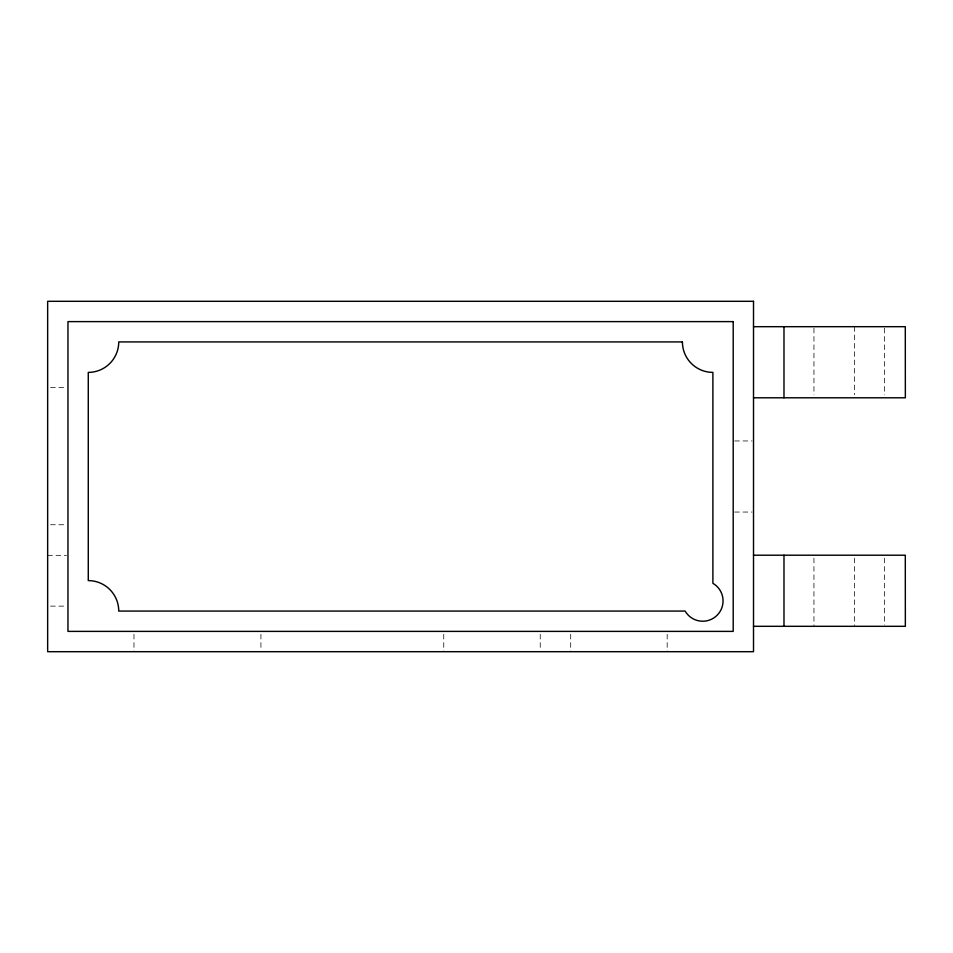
<?xml version="1.0" encoding="UTF-8"?>
<svg xmlns="http://www.w3.org/2000/svg" width="953" height="953" viewBox="0 0 953 953"><rect width="100%" height="100%" fill="white"/><g stroke="black" fill="none" stroke-linecap="round" stroke-linejoin="round"><path stroke-width="0.71" stroke-dasharray="4.76 3.57" d="M50.557 387.633L66.507 387.633M734.656 440.953L752.06 440.953M734.656 512.047L752.06 512.047M50.557 524.746L66.507 524.746M47.65 555.337L66.507 555.337M50.557 606.12L66.507 606.12M884.527 328.177L884.527 394.828M884.527 558.172L884.527 624.823M854.567 326.688L854.567 394.828M854.567 558.172L854.567 626.312M813.945 328.177L813.945 394.828M813.945 558.172L813.945 626.312M667.183 634.281L667.183 651.697M570.704 634.281L570.704 651.697M540.232 634.281L540.232 650.244M443.753 634.281L443.753 651.697M260.931 634.281L260.931 650.244M133.98 634.281L133.98 651.697"/><path stroke-width="1.43" d="M753.513 326.688L905.302 326.688L905.35 397.794L753.513 397.794M753.513 555.206L905.302 555.206L905.35 626.312L753.513 626.312M783.985 326.688L783.985 397.794M783.985 555.206L783.985 626.312M753.513 301.303L47.65 301.303L47.65 651.697L753.513 651.697L753.513 301.303M733.202 321.614L67.961 321.614L67.961 631.386L733.202 631.386L733.202 321.614M682.419 341.924L118.744 341.924A30.472 30.472 0 0 1 88.272 372.397L88.272 580.603A30.472 30.472 0 0 1 118.744 611.076L685.147 611.076A20.311 20.311 0 0 0 717.097 615.281A20.311 20.311 0 0 0 712.892 583.319L712.892 372.397A30.472 30.472 0 0 1 682.419 341.924"/></g></svg>
